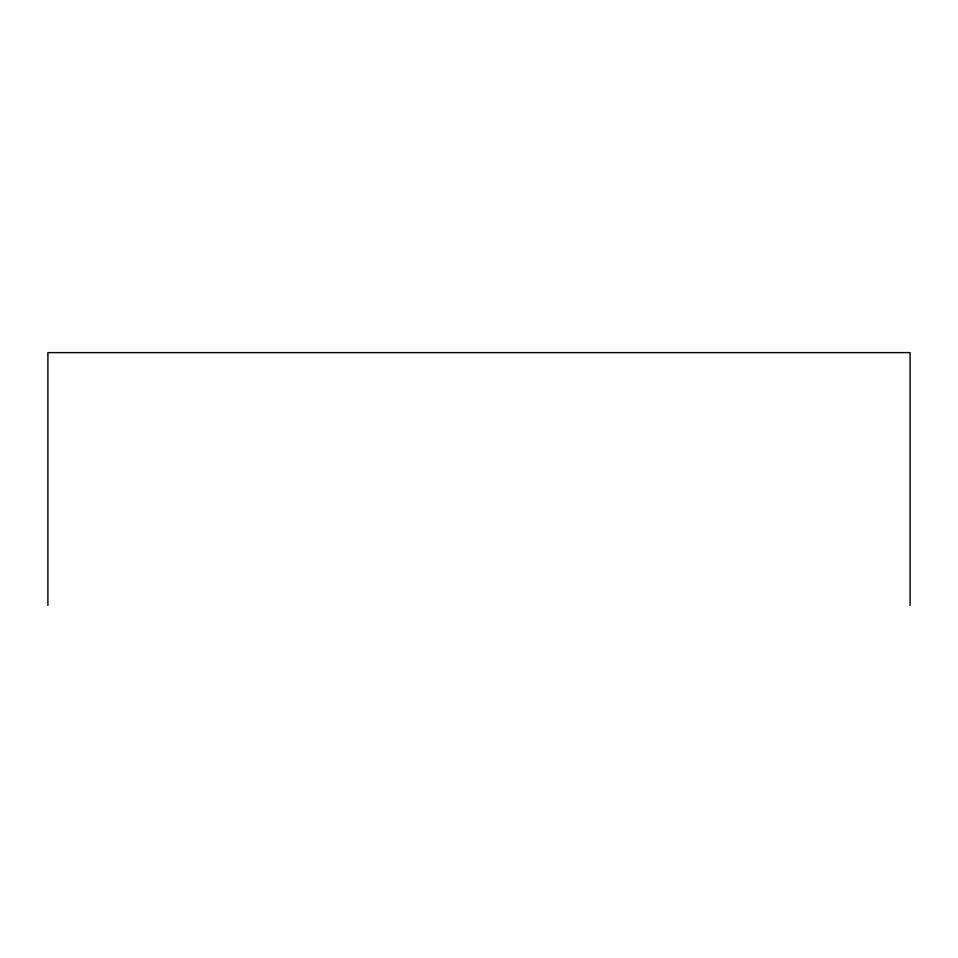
<?xml version="1.0" encoding="UTF-8"?>
<svg xmlns="http://www.w3.org/2000/svg" width="958" height="958" viewBox="0 0 958 958"><rect width="100%" height="100%" fill="white"/><g stroke="black" fill="none" stroke-linecap="round" stroke-linejoin="round"><path stroke-width="1.44" d="M910.1 605.372L910.1 352.628L47.9 352.628L47.9 605.372"/></g></svg>
